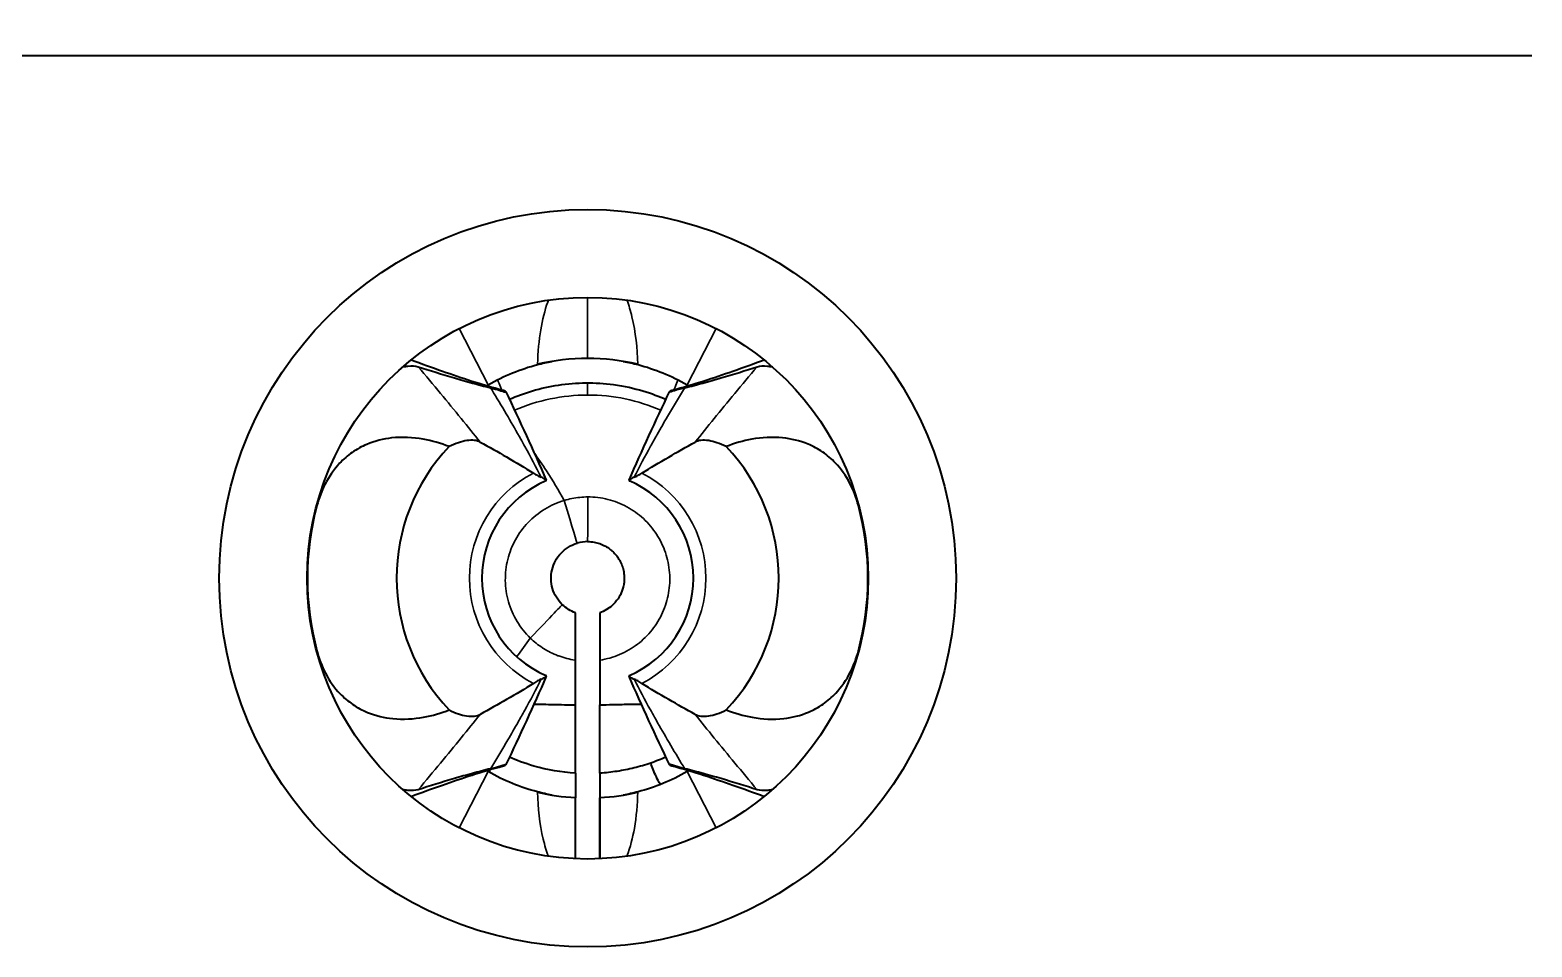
# Model space of a CAD drawing. Header units: millimetres. Extents: x 0 to 1682, y 0 to 1188.
# Drawn here: x 1340.089 to 1343.167, y 452.72 to 454.598 of the extents above; entities that cross this region are included whole.
import ezdxf

# ---------------------------------------------------------------- set-up
doc = ezdxf.new("R2010")
doc.units = ezdxf.units.MM
doc.header["$LTSCALE"] = 2
doc.layers.add('가시적인 것(ISO)', color=3, linetype='Continuous', lineweight=40)
doc.layers.add('가시적인 좁은 것(ISO)', color=3, linetype='Continuous', lineweight=35)

msp = doc.modelspace()

# ---------------------------------------------------------------- linework, layer by layer
at = {"layer": '가시적인 것(ISO)'}
for p, q in [((1330.8367, 454.5451), (1343.1667, 454.5451)), ((1341.2067, 453.0758), (1341.2067, 453.2157)), ((1341.2567, 453.0758), (1341.2567, 453.2158)), ((1341.2067, 453.0758), (1341.2067, 453.0257)), ((1341.2067, 452.9006), (1341.2067, 453.0257)), ((1341.2567, 452.9006), (1341.2567, 453.0257))]:
    msp.add_line(p, q, dxfattribs=at)
for radius in [0.755, 0.575]:
    msp.add_circle((1341.2317, 453.4751), radius, dxfattribs=at)
for centre, radius, start, end in [((1342.8017, 453.1951), 1.5, 350, 90), ((1341.2317, 453.4751), 0.45, 90, 103.1782), ((1341.2317, 453.4751), 0.45, 76.8218, 90), ((1341.2317, 453.4751), 0.3916, 136.4808, 223.5197), ((1341.2317, 453.4751), 0.3916, 316.4807, 43.5197), ((1341.2317, 453.4751), 0.2168, 113.2155, 246.7835), ((1341.2317, 453.4751), 0.2168, 293.2154, 66.7839), ((1341.2317, 453.4751), 0.5744, 164.9931, 195.0072), ((1341.2317, 453.4751), 0.5744, 344.993, 15.0072), ((1341.2317, 453.4751), 0.45, 256.8218, 266.8153), ((1341.2317, 453.4751), 0.45, 273.1847, 283.1782)]:
    msp.add_arc(centre, radius, start, end, dxfattribs=at)
for centre, major_axis, ratio, start_param, end_param in [((1340.6086, 453.5443), (-0.463, -0.2959), 0.288477, 3.394763, 3.408056), ((1340.588, 453.6402), (-0.4764, -0.2156), 0.090673, 3.19962, 3.25302), ((1341.8754, 453.6403), (-0.4763, 0.2155), 0.09072, 6.171688, 6.225172), ((1341.8768, 453.5279), (-0.4849, 0.3125), 0.282239, 6.024106, 6.037108), ((1341.2318, 453.4732), (0.0022, -0.0768), 0.987445, 3.113519, 3.4016), ((1340.5868, 453.4222), (-0.4848, 0.3124), 0.282263, 2.882486, 2.895487), ((1340.5881, 453.3098), (-0.4763, 0.2155), 0.090718, 3.030103, 3.083581), ((1341.8755, 453.3099), (-0.4764, -0.2156), 0.090678, 0.058025, 0.111435), ((1341.8519, 453.4035), (-0.46, -0.2936), 0.289371, 0.254196, 0.267538)]:
    msp.add_ellipse(centre, major_axis=major_axis, ratio=ratio, start_param=start_param, end_param=end_param, dxfattribs=at)
for points, knots in [([(1340.8532, 453.9079), (1340.8567, 453.9086), (1340.86, 453.9092), (1340.8716, 453.9105), (1340.8788, 453.9101), (1340.8845, 453.9082)], [-0.008311391, -0.008311391, -0.008311391, -0.008311391, -0.006071666, -0.006071666, -0.000001, -0.000001, -0.000001, -0.000001]), ([(1341.0593, 453.8593), (1341.0356, 453.8654), (1341.014, 453.872), (1340.9742, 453.8847), (1340.9538, 453.8916), (1340.9125, 453.9061), (1340.8909, 453.914), (1340.8698, 453.9218)], [0.000001, 0.000001, 0.000001, 0.000001, 0.0588699, 0.0588699, 0.1213777, 0.1213777, 0.1902477, 0.1902477, 0.1902477, 0.1902477]), ([(1340.8845, 453.9082), (1340.908, 453.9006), (1340.9331, 453.8928), (1340.9704, 453.8818), (1340.9828, 453.8783), (1341.0071, 453.8716), (1341.0199, 453.8682), (1341.0328, 453.865)], [0.000001, 0.000001, 0.000001, 0.000001, 0.02510025, 0.02510025, 0.03680794, 0.03680794, 0.04760817, 0.04760817, 0.04760817, 0.04760817]), ([(1341.0277, 453.871), (1341.044, 453.8804), (1341.0608, 453.8886), (1341.0776, 453.8955), (1341.0945, 453.9023), (1341.1115, 453.908), (1341.1286, 453.9124), (1341.1387, 453.9151), (1341.1488, 453.9173), (1341.1589, 453.9191)], [0, 0, 0, 0, 0.25, 0.25, 0.25, 0.5, 0.5, 0.5, 0.6474893, 0.6474893, 0.6474893, 0.6474893]), ([(1341.3046, 453.9191), (1341.3147, 453.9173), (1341.3248, 453.9151), (1341.3349, 453.9124), (1341.352, 453.908), (1341.369, 453.9023), (1341.3859, 453.8955), (1341.4027, 453.8886), (1341.4195, 453.8804), (1341.4358, 453.871)], [0.3524805, 0.3524805, 0.3524805, 0.3524805, 0.5, 0.5, 0.5, 0.75, 0.75, 0.75, 1, 1, 1, 1]), ([(1341.5937, 453.9218), (1341.5726, 453.914), (1341.5509, 453.906), (1341.5097, 453.8916), (1341.4892, 453.8847), (1341.4494, 453.872), (1341.4278, 453.8654), (1341.4042, 453.8593)], [0.0651274, 0.0651274, 0.0651274, 0.0651274, 0.135923, 0.135923, 0.2001231, 0.2001231, 0.2605456, 0.2605456, 0.2605456, 0.2605456]), ([(1341.4307, 453.865), (1341.4436, 453.8682), (1341.4563, 453.8716), (1341.4806, 453.8782), (1341.4929, 453.8817), (1341.5303, 453.8927), (1341.5554, 453.9006), (1341.579, 453.9082)], [0.000001, 0.000001, 0.000001, 0.000001, 0.01087287, 0.01087287, 0.02267328, 0.02267328, 0.04807128, 0.04807128, 0.04807128, 0.04807128]), ([(1341.579, 453.9082), (1341.5848, 453.9101), (1341.592, 453.9105), (1341.6036, 453.9092), (1341.6069, 453.9086), (1341.6103, 453.9079)], [-0.048121605, -0.048121605, -0.048121605, -0.048121605, -0.04200366, -0.04200366, -0.039794059, -0.039794059, -0.039794059, -0.039794059]), ([(1341.0713, 453.8414), (1341.101, 453.8545), (1341.1343, 453.8649), (1341.2092, 453.8762), (1341.2473, 453.8765), (1341.3291, 453.8656), (1341.3654, 453.8532), (1341.3922, 453.8414)], [0.00074803, 0.00074803, 0.00074803, 0.00074803, 0.01038667, 0.01038667, 0.01998416, 0.01998416, 0.03136891, 0.03136891, 0.03136891, 0.03136891]), ([(1341.0355, 453.8643), (1341.0559, 453.8586), (1341.0653, 453.8553), (1341.0636, 453.8572), (1341.0632, 453.8575), (1341.0625, 453.8579)], [0.000001, 0.000001, 0.000001, 0.000001, 0.01769583, 0.01769583, 0.02027831, 0.02027831, 0.02027831, 0.02027831]), ([(1341.428, 453.8643), (1341.4076, 453.8586), (1341.3982, 453.8553), (1341.3999, 453.8571), (1341.4003, 453.8575), (1341.401, 453.8579)], [-0.02032758, -0.02032758, -0.02032758, -0.02032758, -0.00261133, -0.00261133, -0.000001, -0.000001, -0.000001, -0.000001]), ([(1340.9478, 453.7447), (1340.9307, 453.7513), (1340.9128, 453.7565), (1340.8735, 453.7635), (1340.8518, 453.7647), (1340.8128, 453.7603), (1340.7957, 453.7562), (1340.7688, 453.7448), (1340.7588, 453.7393), (1340.74, 453.7263), (1340.7313, 453.7188), (1340.7113, 453.6976), (1340.7013, 453.6829), (1340.6863, 453.6532), (1340.6809, 453.6387), (1340.6769, 453.6238)], [0.000001, 0.000001, 0.000001, 0.000001, 0.00626223, 0.00626223, 0.01343841, 0.01343841, 0.01913464, 0.01913464, 0.02272973, 0.02272973, 0.02626393, 0.02626393, 0.03167014, 0.03167014, 0.03630667, 0.03630667, 0.03630667, 0.03630667]), ([(1341.0117, 453.7538), (1341.0051, 453.7574), (1340.9956, 453.7585), (1340.9733, 453.7552), (1340.9611, 453.7513), (1340.9478, 453.7447)], [0.000001, 0.000001, 0.000001, 0.000001, 0.00832328, 0.00832328, 0.01574209, 0.01574209, 0.01574209, 0.01574209]), ([(1341.0117, 453.7538), (1341.0296, 453.744), (1341.0477, 453.7337), (1341.0853, 453.7118), (1341.1029, 453.7017), (1341.1207, 453.6904)], [0.000001, 0.000001, 0.000001, 0.000001, 0.02267265, 0.02267265, 0.04797339, 0.04797339, 0.04797339, 0.04797339]), ([(1341.3428, 453.6903), (1341.3605, 453.7017), (1341.3783, 453.7119), (1341.4157, 453.7336), (1341.4338, 453.7439), (1341.4518, 453.7538)], [0.000001, 0.000001, 0.000001, 0.000001, 0.02202225, 0.02202225, 0.04195247, 0.04195247, 0.04195247, 0.04195247]), ([(1341.5157, 453.7447), (1341.5025, 453.7513), (1341.4903, 453.7552), (1341.4679, 453.7585), (1341.4584, 453.7574), (1341.4518, 453.7538)], [0.000001, 0.000001, 0.000001, 0.000001, 0.00737627, 0.00737627, 0.01570949, 0.01570949, 0.01570949, 0.01570949]), ([(1341.7866, 453.6238), (1341.7823, 453.6395), (1341.7766, 453.6548), (1341.7611, 453.6847), (1341.7511, 453.6989), (1341.7313, 453.7196), (1341.7226, 453.7269), (1341.7038, 453.7398), (1341.6937, 453.7453), (1341.6664, 453.7566), (1341.6489, 453.7607), (1341.61, 453.7646), (1341.5886, 453.7633), (1341.5501, 453.7563), (1341.5326, 453.7512), (1341.5157, 453.7447)], [0.000001, 0.000001, 0.000001, 0.000001, 0.00488809, 0.00488809, 0.01015041, 0.01015041, 0.01364946, 0.01364946, 0.01725329, 0.01725329, 0.02305912, 0.02305912, 0.03007931, 0.03007931, 0.03622793, 0.03622793, 0.03622793, 0.03622793]), ([(1341.1207, 453.6904), (1341.1236, 453.6885), (1341.1264, 453.6868), (1341.1317, 453.6839), (1341.1343, 453.6827), (1341.1367, 453.6817)], [-0.007255096, -0.007255096, -0.007255096, -0.007255096, -0.003632959, -0.003632959, -0.000001, -0.000001, -0.000001, -0.000001]), ([(1341.3268, 453.6817), (1341.3292, 453.6827), (1341.3318, 453.6839), (1341.3371, 453.6868), (1341.3399, 453.6885), (1341.3428, 453.6903)], [-0.007254423, -0.007254423, -0.007254423, -0.007254423, -0.003622775, -0.003622775, -0.000001, -0.000001, -0.000001, -0.000001]), ([(1341.1466, 453.6745), (1341.1475, 453.6751), (1341.1471, 453.676), (1341.1454, 453.6772), (1341.1438, 453.6784), (1341.1409, 453.6799), (1341.1367, 453.6817)], [0, 0, 0, 0, 0.5, 0.5, 0.5, 1, 1, 1, 1]), ([(1341.3268, 453.6817), (1341.3226, 453.6799), (1341.3197, 453.6784), (1341.3181, 453.6772), (1341.3164, 453.676), (1341.316, 453.6751), (1341.3168, 453.6745)], [0, 0, 0, 0, 0.5, 0.5, 0.5, 1, 1, 1, 1]), ([(1341.1798, 453.4209), (1341.1751, 453.4254), (1341.171, 453.4305), (1341.1676, 453.4361), (1341.1643, 453.4417), (1341.1616, 453.4477), (1341.1598, 453.4539), (1341.1579, 453.4602), (1341.1569, 453.4667), (1341.1568, 453.4732), (1341.1566, 453.4797), (1341.1573, 453.4862), (1341.1588, 453.4925), (1341.1603, 453.4988), (1341.1626, 453.5049), (1341.1657, 453.5107), (1341.1688, 453.5164), (1341.1727, 453.5217), (1341.1771, 453.5265), (1341.1816, 453.5312), (1341.1868, 453.5354), (1341.1923, 453.5389), (1341.1979, 453.5423), (1341.2039, 453.545), (1341.2102, 453.5469)], [0, 0, 0, 0, 0.125, 0.125, 0.125, 0.25, 0.25, 0.25, 0.375, 0.375, 0.375, 0.5, 0.5, 0.5, 0.625, 0.625, 0.625, 0.75, 0.75, 0.75, 0.875, 0.875, 0.875, 0.9999979, 0.9999979, 0.9999979, 0.9999979]), ([(1341.2317, 453.5501), (1341.2362, 453.5501), (1341.2407, 453.5497), (1341.2451, 453.5489), (1341.247, 453.5485), (1341.2488, 453.5481), (1341.2506, 453.5476), (1341.2545, 453.5466), (1341.2582, 453.5453), (1341.2619, 453.5437), (1341.2641, 453.5428), (1341.2663, 453.5417), (1341.2684, 453.5405), (1341.2714, 453.5388), (1341.2743, 453.5369), (1341.277, 453.5348), (1341.2794, 453.5331), (1341.2816, 453.5312), (1341.2837, 453.5291), (1341.2858, 453.5271), (1341.2878, 453.525), (1341.2897, 453.5227), (1341.2919, 453.52), (1341.2939, 453.5172), (1341.2957, 453.5143), (1341.2969, 453.5122), (1341.2981, 453.5101), (1341.2991, 453.508), (1341.3009, 453.5044), (1341.3024, 453.5006), (1341.3035, 453.4968), (1341.3041, 453.495), (1341.3045, 453.4932), (1341.3049, 453.4914), (1341.3059, 453.487), (1341.3065, 453.4825), (1341.3067, 453.478), (1341.3067, 453.4767), (1341.3068, 453.4753), (1341.3067, 453.474), (1341.3067, 453.469), (1341.3061, 453.464), (1341.305, 453.4591), (1341.3049, 453.4583), (1341.3047, 453.4575), (1341.3045, 453.4567), (1341.3031, 453.4514), (1341.3012, 453.4462), (1341.2987, 453.4413), (1341.2958, 453.4356), (1341.2923, 453.4303), (1341.2881, 453.4255), (1341.2843, 453.4213), (1341.2801, 453.4175), (1341.2756, 453.4142), (1341.275, 453.4138), (1341.2744, 453.4133), (1341.2737, 453.4129), (1341.2695, 453.4101), (1341.265, 453.4076), (1341.2603, 453.4057), (1341.2591, 453.4052), (1341.2579, 453.4048), (1341.2567, 453.4043)], [0, 0, 0, 0, 0.064029, 0.064029, 0.064029, 0.090909, 0.090909, 0.090909, 0.147575, 0.147575, 0.147575, 0.181818, 0.181818, 0.181818, 0.230906, 0.230906, 0.230906, 0.272727, 0.272727, 0.272727, 0.31446, 0.31446, 0.31446, 0.363636, 0.363636, 0.363636, 0.397788, 0.397788, 0.397788, 0.454545, 0.454545, 0.454545, 0.481311, 0.481311, 0.481311, 0.545455, 0.545455, 0.545455, 0.564756, 0.564756, 0.564756, 0.636364, 0.636364, 0.636364, 0.648191, 0.648191, 0.648191, 0.727273, 0.727273, 0.727273, 0.818182, 0.818182, 0.818182, 0.898575, 0.898575, 0.898575, 0.909091, 0.909091, 0.909091, 0.981969, 0.981969, 0.981969, 1, 1, 1, 1]), ([(1341.2067, 453.4043), (1341.2016, 453.4062), (1341.1919, 453.4109), (1341.1836, 453.4173), (1341.1798, 453.4209)], [0.0000005, 0.0000005, 0.0000005, 0.0000005, 0.5, 0.9999734, 0.9999734, 0.9999734, 0.9999734]), ([(1341.2067, 453.3071), (1341.2067, 453.338), (1341.2067, 453.3625), (1341.2067, 453.3955), (1341.2067, 453.4043), (1341.2067, 453.4043)], [-0.0283629, -0.0283629, -0.0283629, -0.0283629, -0.01405808, -0.01405808, -0.000001, -0.000001, -0.000001, -0.000001]), ([(1341.2567, 453.4043), (1341.2567, 453.4043), (1341.2567, 453.3956), (1341.2567, 453.3625), (1341.2567, 453.3381), (1341.2567, 453.3073)], [-0.0282305, -0.0282305, -0.0282305, -0.0282305, -0.01423903, -0.01423903, -0.0000015, -0.0000015, -0.0000015, -0.0000015]), ([(1340.6769, 453.3263), (1340.6812, 453.3105), (1340.687, 453.2951), (1340.7026, 453.2651), (1340.7125, 453.251), (1340.7323, 453.2304), (1340.741, 453.2231), (1340.7598, 453.2102), (1340.7699, 453.2048), (1340.7973, 453.1934), (1340.8149, 453.1893), (1340.8538, 453.1855), (1340.8751, 453.1868), (1340.9135, 453.1938), (1340.931, 453.1989), (1340.9478, 453.2054)], [0.000001, 0.000001, 0.000001, 0.000001, 0.00492376, 0.00492376, 0.01016888, 0.01016888, 0.01366516, 0.01366516, 0.01727295, 0.01727295, 0.02310028, 0.02310028, 0.0300965, 0.0300965, 0.03622826, 0.03622826, 0.03622826, 0.03622826]), ([(1341.5157, 453.2054), (1341.5328, 453.1988), (1341.5507, 453.1936), (1341.59, 453.1866), (1341.6117, 453.1854), (1341.6507, 453.1898), (1341.6678, 453.194), (1341.6947, 453.2053), (1341.7047, 453.2108), (1341.7235, 453.2239), (1341.7321, 453.2313), (1341.7522, 453.2525), (1341.7622, 453.2672), (1341.7772, 453.2969), (1341.7826, 453.3114), (1341.7866, 453.3263)], [0.000001, 0.000001, 0.000001, 0.000001, 0.00626235, 0.00626235, 0.0134386, 0.0134386, 0.01913477, 0.01913477, 0.02272976, 0.02272976, 0.0262638, 0.0262638, 0.03166957, 0.03166957, 0.03630665, 0.03630665, 0.03630665, 0.03630665]), ([(1341.1207, 453.2598), (1341.103, 453.2484), (1341.0852, 453.2382), (1341.0478, 453.2165), (1341.0297, 453.2062), (1341.0117, 453.1963)], [0.000001, 0.000001, 0.000001, 0.000001, 0.02202179, 0.02202179, 0.04195434, 0.04195434, 0.04195434, 0.04195434]), ([(1341.1367, 453.2684), (1341.1343, 453.2674), (1341.1317, 453.2662), (1341.1264, 453.2633), (1341.1236, 453.2616), (1341.1207, 453.2598)], [-0.007253637, -0.007253637, -0.007253637, -0.007253637, -0.003622384, -0.003622384, -0.000001, -0.000001, -0.000001, -0.000001]), ([(1341.1367, 453.2684), (1341.1408, 453.2702), (1341.1437, 453.2717), (1341.1454, 453.2729), (1341.1471, 453.2741), (1341.1475, 453.2751), (1341.1466, 453.2756)], [0, 0, 0, 0, 0.5, 0.5, 0.5, 1, 1, 1, 1]), ([(1341.3168, 453.2756), (1341.316, 453.2751), (1341.3164, 453.2741), (1341.3181, 453.2729), (1341.3197, 453.2717), (1341.3226, 453.2702), (1341.3268, 453.2684)], [0, 0, 0, 0, 0.5, 0.5, 0.5, 1, 1, 1, 1]), ([(1341.3428, 453.2598), (1341.3399, 453.2616), (1341.3371, 453.2633), (1341.3318, 453.2662), (1341.3292, 453.2674), (1341.3268, 453.2684)], [-0.007255314, -0.007255314, -0.007255314, -0.007255314, -0.003633065, -0.003633065, -0.000001, -0.000001, -0.000001, -0.000001]), ([(1341.4518, 453.1963), (1341.4339, 453.2061), (1341.4158, 453.2164), (1341.3782, 453.2383), (1341.3605, 453.2484), (1341.3428, 453.2598)], [0.000001, 0.000001, 0.000001, 0.000001, 0.02266577, 0.02266577, 0.04797204, 0.04797204, 0.04797204, 0.04797204]), ([(1340.9478, 453.2054), (1340.961, 453.1988), (1340.9732, 453.1949), (1340.9955, 453.1916), (1341.0051, 453.1927), (1341.0117, 453.1963)], [0.000001, 0.000001, 0.000001, 0.000001, 0.00737626, 0.00737626, 0.01570945, 0.01570945, 0.01570945, 0.01570945]), ([(1341.1214, 453.2171), (1341.1343, 453.2172), (1341.1477, 453.2169), (1341.1763, 453.2163), (1341.1914, 453.2159), (1341.2067, 453.2157)], [0.017214595, 0.017214595, 0.017214595, 0.017214595, 0.021507398, 0.021507398, 0.026103666, 0.026103666, 0.026103666, 0.026103666]), ([(1341.2567, 453.2158), (1341.2655, 453.216), (1341.2742, 453.2161), (1341.2934, 453.2166), (1341.3038, 453.2169), (1341.3235, 453.2173), (1341.3329, 453.2174), (1341.342, 453.2173)], [0.000001, 0.000001, 0.000001, 0.000001, 0.002645454, 0.002645454, 0.005867942, 0.005867942, 0.008896239, 0.008896239, 0.008896239, 0.008896239]), ([(1341.4518, 453.1963), (1341.4584, 453.1927), (1341.4679, 453.1916), (1341.4902, 453.1949), (1341.5024, 453.1988), (1341.5157, 453.2054)], [0.000001, 0.000001, 0.000001, 0.000001, 0.00832329, 0.00832329, 0.01574211, 0.01574211, 0.01574211, 0.01574211]), ([(1341.2067, 453.0758), (1341.178, 453.0776), (1341.1495, 453.0825), (1341.1021, 453.0961), (1341.0852, 453.1025), (1341.0712, 453.1086)], [0.000001, 0.000001, 0.000001, 0.000001, 0.00863494, 0.00863494, 0.01473932, 0.01473932, 0.01473932, 0.01473932]), ([(1340.8698, 453.0283), (1340.8909, 453.0362), (1340.9126, 453.0441), (1340.9539, 453.0585), (1340.9743, 453.0654), (1341.0141, 453.0782), (1341.0357, 453.0847), (1341.0593, 453.0908)], [0.065118, 0.065118, 0.065118, 0.065118, 0.1360095, 0.1360095, 0.2001654, 0.2001654, 0.2604816, 0.2604816, 0.2604816, 0.2604816]), ([(1341.0328, 453.0851), (1341.0199, 453.0819), (1341.0072, 453.0785), (1340.9829, 453.0719), (1340.9706, 453.0684), (1340.9332, 453.0574), (1340.9081, 453.0495), (1340.8845, 453.0419)], [0.000001, 0.000001, 0.000001, 0.000001, 0.01087239, 0.01087239, 0.02267253, 0.02267253, 0.04807062, 0.04807062, 0.04807062, 0.04807062]), ([(1341.1589, 453.031), (1341.1488, 453.0328), (1341.1387, 453.0351), (1341.1286, 453.0377), (1341.1115, 453.0421), (1341.0945, 453.0478), (1341.0776, 453.0546), (1341.0607, 453.0615), (1341.044, 453.0697), (1341.0277, 453.0791)], [0.2633685, 0.2633685, 0.2633685, 0.2633685, 0.43111, 0.43111, 0.43111, 0.715555, 0.715555, 0.715555, 1, 1, 1, 1]), ([(1341.0355, 453.0858), (1341.0559, 453.0915), (1341.0653, 453.0948), (1341.0636, 453.093), (1341.0632, 453.0926), (1341.0625, 453.0922)], [-0.02032757, -0.02032757, -0.02032757, -0.02032757, -0.00261135, -0.00261135, -0.000001, -0.000001, -0.000001, -0.000001]), ([(1341.3611, 453.0966), (1341.3499, 453.0927), (1341.327, 453.086), (1341.2921, 453.0791), (1341.2686, 453.0766), (1341.2567, 453.0758)], [0.0000018, 0.0000018, 0.0000018, 0.0000018, 0.3333334, 0.6666667, 1, 1, 1, 1]), ([(1341.2567, 453.0758), (1341.2567, 453.071), (1341.2567, 453.061), (1341.2567, 453.0447), (1341.2567, 453.0327), (1341.2567, 453.0262), (1341.2567, 453.0257)], [0, 0, 0, 0, 0.125, 0.25, 0.375, 0.3853845, 0.3853845, 0.3853845, 0.3853845]), ([(1341.4358, 453.0791), (1341.4195, 453.0697), (1341.4027, 453.0615), (1341.3858, 453.0546), (1341.369, 453.0478), (1341.3519, 453.0421), (1341.3349, 453.0377), (1341.3248, 453.0351), (1341.3147, 453.0328), (1341.3046, 453.031)], [0, 0, 0, 0, 0.2844503, 0.2844503, 0.2844503, 0.5689005, 0.5689005, 0.5689005, 0.7366104, 0.7366104, 0.7366104, 0.7366104]), ([(1341.3807, 453.0526), (1341.3777, 453.0581), (1341.3719, 453.0692), (1341.3652, 453.0841), (1341.3622, 453.0927), (1341.3611, 453.0966)], [0.0448363, 0.0448363, 0.0448363, 0.0448363, 0.3333333, 0.6666667, 0.9998988, 0.9998988, 0.9998988, 0.9998988]), ([(1341.428, 453.0858), (1341.4076, 453.0915), (1341.3981, 453.0948), (1341.3999, 453.093), (1341.4003, 453.0926), (1341.401, 453.0922)], [0.000001, 0.000001, 0.000001, 0.000001, 0.01769584, 0.01769584, 0.02027831, 0.02027831, 0.02027831, 0.02027831]), ([(1341.4042, 453.0909), (1341.4279, 453.0847), (1341.4495, 453.0782), (1341.4893, 453.0654), (1341.5097, 453.0585), (1341.5509, 453.044), (1341.5726, 453.0361), (1341.5937, 453.0283)], [0.000001, 0.000001, 0.000001, 0.000001, 0.0588726, 0.0588726, 0.1213808, 0.1213808, 0.1902463, 0.1902463, 0.1902463, 0.1902463]), ([(1341.579, 453.0419), (1341.5555, 453.0495), (1341.5304, 453.0573), (1341.4931, 453.0683), (1341.4807, 453.0718), (1341.4564, 453.0785), (1341.4436, 453.0819), (1341.4307, 453.0851)], [0.000001, 0.000001, 0.000001, 0.000001, 0.02510087, 0.02510087, 0.0368086, 0.0368086, 0.04760889, 0.04760889, 0.04760889, 0.04760889]), ([(1340.8845, 453.0419), (1340.8787, 453.04), (1340.8715, 453.0396), (1340.8599, 453.0409), (1340.8566, 453.0415), (1340.8532, 453.0422)], [-0.04812161, -0.04812161, -0.04812161, -0.04812161, -0.042003663, -0.042003663, -0.039794059, -0.039794059, -0.039794059, -0.039794059]), ([(1341.6103, 453.0422), (1341.6068, 453.0415), (1341.6035, 453.0409), (1341.5919, 453.0396), (1341.5847, 453.0401), (1341.579, 453.0419)], [-0.008311413, -0.008311413, -0.008311413, -0.008311413, -0.00607167, -0.00607167, -0.000001, -0.000001, -0.000001, -0.000001]), ([(1341.2067, 452.9006), (1341.2067, 452.9204), (1341.2068, 452.9622), (1341.2067, 453.0035), (1341.2067, 453.0252)], [0.3705936, 0.3705936, 0.3705936, 0.3705936, 0.6666667, 0.9999916, 0.9999916, 0.9999916, 0.9999916]), ([(1341.2567, 453.0252), (1341.2568, 453.0035), (1341.2567, 452.9622), (1341.2567, 452.9204), (1341.2567, 452.9006)], [0.0000084, 0.0000084, 0.0000084, 0.0000084, 0.3333333, 0.6294063, 0.6294063, 0.6294063, 0.6294063])]:
    msp.add_open_spline(points, degree=3, knots=knots, dxfattribs=at)
for points in [[(1341.0243, 453.869), (1341.0254, 453.8697), (1341.0265, 453.8704), (1341.0277, 453.871)], [(1341.4358, 453.871), (1341.437, 453.8704), (1341.4381, 453.8697), (1341.4392, 453.869)], [(1341.064, 453.8567), (1341.0925, 453.7971), (1341.1201, 453.7367), (1341.147, 453.6756)], [(1341.3165, 453.6756), (1341.3434, 453.7367), (1341.371, 453.7972), (1341.3995, 453.8567)], [(1341.1466, 453.6745), (1341.1465, 453.6744), (1341.1464, 453.6743), (1341.1463, 453.6743)], [(1341.3168, 453.6745), (1341.317, 453.6744), (1341.3171, 453.6743), (1341.3172, 453.6743)], [(1341.2067, 453.2157), (1341.2067, 453.2314), (1341.2067, 453.2623), (1341.2067, 453.2923), (1341.2067, 453.3071)], [(1341.2567, 453.3073), (1341.2567, 453.2929), (1341.2567, 453.2633), (1341.2567, 453.232), (1341.2567, 453.2158)], [(1341.147, 453.2745), (1341.1201, 453.2134), (1341.0925, 453.153), (1341.064, 453.0934)], [(1341.1466, 453.2756), (1341.1465, 453.2757), (1341.1464, 453.2758), (1341.1463, 453.2758)], [(1341.3995, 453.0934), (1341.371, 453.153), (1341.3434, 453.2134), (1341.3165, 453.2745)], [(1341.3168, 453.2756), (1341.317, 453.2757), (1341.3171, 453.2758), (1341.3172, 453.2758)], [(1341.3922, 453.1087), (1341.382, 453.1042), (1341.3717, 453.1002), (1341.3611, 453.0966)], [(1341.0277, 453.0791), (1341.0265, 453.0798), (1341.0254, 453.0804), (1341.0243, 453.0811)], [(1341.4392, 453.0811), (1341.4381, 453.0804), (1341.437, 453.0798), (1341.4358, 453.0791)], [(1341.2068, 453.0252), (1341.2068, 453.0252), (1341.2068, 453.0252), (1341.2067, 453.0252)], [(1341.2567, 453.0252), (1341.2567, 453.0252), (1341.2567, 453.0252), (1341.2567, 453.0252)]]:
    msp.add_open_spline(points, degree=3, dxfattribs=at)
at = {"layer": '가시적인 좁은 것(ISO)'}
for p, q in [((1341.2317, 454.0501), (1341.2317, 453.9251)), ((1340.9684, 453.9862), (1341.0277, 453.871)), ((1341.4951, 453.9862), (1341.4358, 453.871)), ((1340.9684, 452.9639), (1341.0277, 453.0791)), ((1341.4951, 452.9639), (1341.4358, 453.0791))]:
    msp.add_line(p, q, dxfattribs=at)
for radius, start, end in [(0.4186, 113.8497, 114.1331), (0.4186, 65.8666, 66.15), (0.2423, 117.287, 242.711), (0.2423, 297.2867, 62.711), (0.4186, 245.8667, 246.1501), (0.4186, 293.8497, 294.1331)]:
    msp.add_arc((1341.2317, 453.4751), radius, start, end, dxfattribs=at)
for centre, major_axis, ratio, start_param, end_param in [((1341.2317, 453.7751), (0, 0.1), 0.001338, 6.283011, 7.002952), ((1341.2223, 453.5334), (-0.3413, -0.0551), 0.914069, 4.538757, 4.985097), ((1341.0952, 453.93), (0.115, -0.3831), 0.000777, 5.593476, 6.283185), ((1341.2317, 453.95), (0, -0.4), 0.000275, 0.000004, 0.68975), ((1340.9029, 453.1323), (0.2769, 0.2886), 0.000377, 5.580244, 6.283185)]:
    msp.add_ellipse(centre, major_axis=major_axis, ratio=ratio, start_param=start_param, end_param=end_param, dxfattribs=at)
for points, knots in [([(1341.1512, 454.0444), (1341.1507, 454.0432), (1341.1503, 454.0419), (1341.1379, 454.0071), (1341.1304, 453.9642), (1341.1292, 453.9132)], [0.01205192, 0.01205192, 0.01205192, 0.01205192, 0.01243925, 0.01243925, 0.02310643, 0.02310643, 0.02310643, 0.02310643]), ([(1341.3343, 453.9132), (1341.3335, 453.9456), (1341.3301, 453.9791), (1341.3196, 454.0227), (1341.3162, 454.034), (1341.3123, 454.0444)], [0.00006412, 0.00006412, 0.00006412, 0.00006412, 0.00979129, 0.00979129, 0.01359429, 0.01359429, 0.01359429, 0.01359429]), ([(1341.4518, 453.7538), (1341.4643, 453.7693), (1341.4774, 453.7854), (1341.4909, 453.802), (1341.5045, 453.8186), (1341.5187, 453.8358), (1341.5333, 453.8535), (1341.548, 453.8712), (1341.5633, 453.8894), (1341.579, 453.9082)], [0, 0, 0, 0, 0.333333, 0.333333, 0.333333, 0.666667, 0.666667, 0.666667, 1, 1, 1, 1]), ([(1341.0469, 453.8815), (1341.0491, 453.8762), (1341.0521, 453.8689), (1341.0548, 453.8623), (1341.0557, 453.8602)], [0.0671369, 0.0671369, 0.0671369, 0.0671369, 0.3333333, 0.4661765, 0.4661765, 0.4661765, 0.4661765]), ([(1341.4166, 453.8814), (1341.4146, 453.8762), (1341.4118, 453.8689), (1341.4093, 453.8624), (1341.4085, 453.8604)], [0.0671277, 0.0671277, 0.0671277, 0.0671277, 0.3333333, 0.4578373, 0.4578373, 0.4578373, 0.4578373]), ([(1341.1367, 453.6817), (1341.1258, 453.7029), (1341.1146, 453.7239), (1341.1032, 453.7445), (1341.1003, 453.7497), (1341.0974, 453.7549), (1341.0945, 453.7601), (1341.086, 453.7754), (1341.0773, 453.7905), (1341.0685, 453.8055), (1341.0588, 453.8221), (1341.049, 453.8385), (1341.0391, 453.8548), (1341.037, 453.8582), (1341.0349, 453.8616), (1341.0328, 453.865)], [0, 0, 0, 0, 0.333333, 0.333333, 0.333333, 0.417641, 0.417641, 0.417641, 0.666667, 0.666667, 0.666667, 0.942116, 0.942116, 0.942116, 1, 1, 1, 1]), ([(1341.3816, 453.819), (1341.3583, 453.8292), (1341.309, 453.8449), (1341.2576, 453.8503), (1341.2316, 453.8502)], [0.8347571, 0.8347571, 0.8347571, 0.8347571, 0.9166667, 0.9999938, 0.9999938, 0.9999938, 0.9999938]), ([(1341.3268, 453.6817), (1341.3379, 453.7033), (1341.3492, 453.7244), (1341.3606, 453.7452), (1341.3652, 453.7534), (1341.3698, 453.7616), (1341.3744, 453.7697), (1341.3813, 453.782), (1341.3883, 453.7941), (1341.3953, 453.8061), (1341.4062, 453.8247), (1341.4172, 453.843), (1341.4283, 453.8611), (1341.4291, 453.8624), (1341.4299, 453.8637), (1341.4307, 453.865)], [0, 0, 0, 0, 0.3333333, 0.3333333, 0.3333333, 0.4660323, 0.4660323, 0.4660323, 0.6666667, 0.6666667, 0.6666667, 0.9774522, 0.9774522, 0.9774522, 1, 1, 1, 1]), ([(1341.1212, 453.7335), (1341.1302, 453.7206), (1341.1389, 453.7077), (1341.1473, 453.6947), (1341.1601, 453.6748), (1341.1722, 453.6547), (1341.1837, 453.6344)], [0.447521, 0.447521, 0.447521, 0.447521, 0.6666667, 0.6666667, 0.6666667, 0.9999999, 0.9999999, 0.9999999, 0.9999999]), ([(1341.1142, 453.3524), (1341.1038, 453.3626), (1341.0945, 453.3741), (1341.087, 453.3867), (1341.0794, 453.3993), (1341.0734, 453.4129), (1341.0694, 453.427), (1341.0654, 453.441), (1341.0633, 453.4556), (1341.063, 453.4702), (1341.0628, 453.4848), (1341.0644, 453.4994), (1341.0679, 453.5135), (1341.0714, 453.5276), (1341.0768, 453.5412), (1341.0838, 453.5539), (1341.0908, 453.5666), (1341.0995, 453.5785), (1341.1096, 453.589), (1341.1196, 453.5996), (1341.1312, 453.6088), (1341.1437, 453.6165), (1341.1562, 453.6242), (1341.1697, 453.6302), (1341.1837, 453.6344)], [0.0000004, 0.0000004, 0.0000004, 0.0000004, 0.125, 0.125, 0.125, 0.25, 0.25, 0.25, 0.375, 0.375, 0.375, 0.5, 0.5, 0.5, 0.625, 0.625, 0.625, 0.75, 0.75, 0.75, 0.875, 0.875, 0.875, 0.9999997, 0.9999997, 0.9999997, 0.9999997]), ([(1341.2318, 453.6415), (1341.2457, 453.6416), (1341.2736, 453.6382), (1341.3127, 453.6227), (1341.3471, 453.5984), (1341.3742, 453.5661), (1341.3929, 453.5281), (1341.4011, 453.4867), (1341.3993, 453.4446), (1341.3868, 453.4044), (1341.365, 453.3681), (1341.3346, 453.3385), (1341.2979, 453.317), (1341.2706, 453.3094), (1341.2567, 453.3073)], [0.0000405, 0.0000405, 0.0000405, 0.0000405, 0.0833333, 0.1666667, 0.25, 0.3333333, 0.4166667, 0.5, 0.5833333, 0.6666667, 0.75, 0.8333333, 0.9166667, 1, 1, 1, 1]), ([(1341.2067, 453.3071), (1341.2062, 453.3072), (1341.2057, 453.3073), (1341.2052, 453.3074), (1341.1941, 453.3091), (1341.1832, 453.3119), (1341.1726, 453.3159), (1341.172, 453.3161), (1341.1714, 453.3163), (1341.1709, 453.3165), (1341.1604, 453.3205), (1341.1504, 453.3255), (1341.141, 453.3314), (1341.1403, 453.3318), (1341.1396, 453.3323), (1341.139, 453.3327), (1341.13, 453.3386), (1341.1217, 453.3452), (1341.1142, 453.3524)], [0.0000001, 0.0000001, 0.0000001, 0.0000001, 0.0144432, 0.0144432, 0.0144432, 0.3333333, 0.3333333, 0.3333333, 0.3503847, 0.3503847, 0.3503847, 0.6666667, 0.6666667, 0.6666667, 0.6903745, 0.6903745, 0.6903745, 1, 1, 1, 1]), ([(1341.1367, 453.2684), (1341.1256, 453.2468), (1341.1143, 453.2257), (1341.1028, 453.2049), (1341.0983, 453.1967), (1341.0937, 453.1885), (1341.0891, 453.1804), (1341.0822, 453.1681), (1341.0752, 453.156), (1341.0682, 453.144), (1341.0573, 453.1254), (1341.0463, 453.1071), (1341.0352, 453.0891), (1341.0344, 453.0878), (1341.0336, 453.0864), (1341.0328, 453.0851)], [0, 0, 0, 0, 0.3333333, 0.3333333, 0.3333333, 0.4661242, 0.4661242, 0.4661242, 0.6666667, 0.6666667, 0.6666667, 0.9773987, 0.9773987, 0.9773987, 1, 1, 1, 1]), ([(1341.3268, 453.2684), (1341.3377, 453.2472), (1341.3489, 453.2262), (1341.3603, 453.2056), (1341.363, 453.2006), (1341.3658, 453.1956), (1341.3686, 453.1906), (1341.3772, 453.1752), (1341.386, 453.1599), (1341.3949, 453.1447), (1341.4043, 453.1286), (1341.4139, 453.1125), (1341.4236, 453.0966), (1341.426, 453.0928), (1341.4283, 453.089), (1341.4307, 453.0851)], [0, 0, 0, 0, 0.333333, 0.333333, 0.333333, 0.414625, 0.414625, 0.414625, 0.666667, 0.666667, 0.666667, 0.935208, 0.935208, 0.935208, 1, 1, 1, 1]), ([(1341.0117, 453.1963), (1340.9992, 453.1808), (1340.9861, 453.1647), (1340.9725, 453.1481), (1340.959, 453.1315), (1340.9448, 453.1143), (1340.9301, 453.0966), (1340.9155, 453.0789), (1340.9002, 453.0607), (1340.8845, 453.0419)], [0, 0, 0, 0, 0.333333, 0.333333, 0.333333, 0.666667, 0.666667, 0.666667, 1, 1, 1, 1]), ([(1341.1292, 453.0369), (1341.1299, 453.0049), (1341.1333, 452.9719), (1341.1437, 452.9282), (1341.1472, 452.9164), (1341.1512, 452.9057)], [0.00006403, 0.00006403, 0.00006403, 0.00006403, 0.00966942, 0.00966942, 0.01361882, 0.01361882, 0.01361882, 0.01361882]), ([(1341.3123, 452.9057), (1341.3191, 452.9241), (1341.324, 452.9437), (1341.3316, 452.9871), (1341.3337, 453.0122), (1341.3343, 453.0369)], [0.00793376, 0.00793376, 0.00793376, 0.00793376, 0.0125824, 0.0125824, 0.01847701, 0.01847701, 0.01847701, 0.01847701])]:
    msp.add_open_spline(points, degree=3, knots=knots, dxfattribs=at)
for points in [[(1341.0117, 453.7538), (1340.9991, 453.7695), (1340.9728, 453.8018), (1340.9305, 453.8531), (1340.9002, 453.8895), (1340.8845, 453.9082)], [(1340.6769, 453.6238), (1340.6768, 453.624), (1340.6766, 453.6242), (1340.6765, 453.6244)], [(1341.1837, 453.6344), (1341.1889, 453.6359), (1341.1994, 453.6384), (1341.2155, 453.6409), (1341.2264, 453.6415), (1341.2318, 453.6415)], [(1341.7866, 453.6238), (1341.7867, 453.624), (1341.7869, 453.6242), (1341.787, 453.6244)], [(1341.0862, 453.3144), (1341.0955, 453.3272), (1341.1048, 453.3399), (1341.1142, 453.3524)], [(1340.6769, 453.3263), (1340.6768, 453.3261), (1340.6766, 453.3259), (1340.6765, 453.3257)], [(1341.7866, 453.3263), (1341.7867, 453.3261), (1341.7869, 453.3259), (1341.787, 453.3257)], [(1341.4518, 453.1963), (1341.4644, 453.1806), (1341.4907, 453.1483), (1341.533, 453.097), (1341.5633, 453.0606), (1341.579, 453.0419)], [(1341.0305, 453.0775), (1341.031, 453.0795), (1341.0315, 453.0815), (1341.0321, 453.0834)]]:
    msp.add_open_spline(points, degree=3, dxfattribs=at)

doc.saveas('drawing.dxf')
